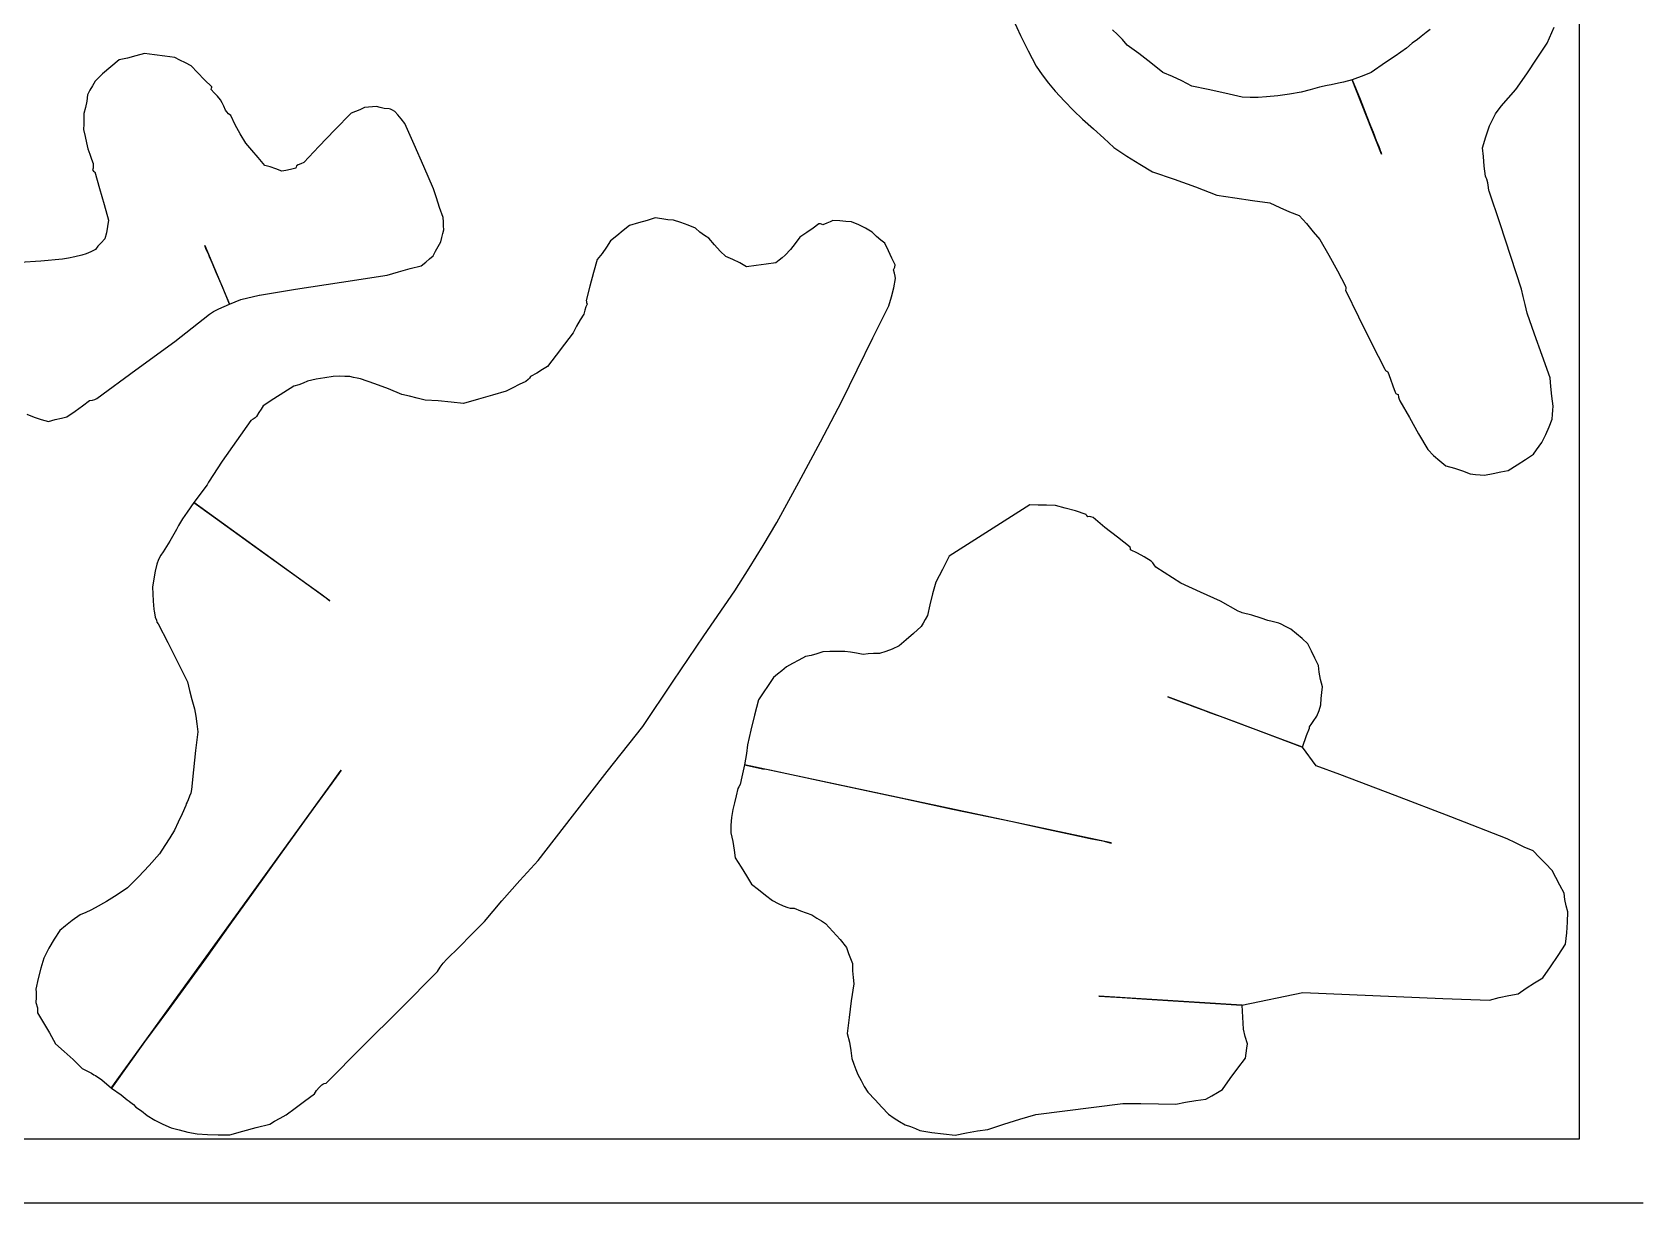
# Model space of a CAD drawing. Extents: x 0 to 192, y -79 to 48.
# Drawn here: x 70.76 to 95.93, y 0.02 to 18.35 of the extents above; entities that cross this region are included whole.
import ezdxf

# ---------------------------------------------------------------- set-up
doc = ezdxf.new("R2010")
doc.units = 0
doc.layers.add('1', color=7, linetype='CONTINUOUS')

msp = doc.modelspace()

# ---------------------------------------------------------------- linework, layer by layer
at = {"layer": '1', "color": 1, "linetype": 'CONTINUOUS'}
for p, q in [((94.9829, 1.0166), (94.9829, 47.0166)), ((86.1151, 18.5481), (86.2324, 18.2967)), ((87.7504, 18.3089), (87.6714, 18.3819)), ((92.6476, 18.3909), (92.5856, 18.343)), ((94.4768, 18.177), (94.5872, 18.4272)), ((86.2324, 18.2967), (86.3531, 18.0529)), ((87.827, 18.2307), (87.7504, 18.3089)), ((87.9011, 18.1449), (87.827, 18.2307)), ((88.0845, 18.0112), (87.9011, 18.1449)), ((92.3671, 18.1769), (92.2736, 18.0995)), ((92.4496, 18.2349), (92.3671, 18.1769)), ((92.5045, 18.2816), (92.4496, 18.2349)), ((92.5856, 18.343), (92.5045, 18.2816)), ((94.3213, 17.9379), (94.4768, 18.177)), ((72.1188, 17.9147), (71.9871, 17.8053)), ((72.2496, 17.9419), (72.1188, 17.9147)), ((72.3819, 17.9747), (72.2496, 17.9419)), ((72.516, 18.0157), (72.3819, 17.9747)), ((72.6756, 17.9944), (72.516, 18.0157)), ((72.8346, 17.9727), (72.6756, 17.9944)), ((72.9934, 17.9512), (72.8346, 17.9727)), ((73.0714, 17.9103), (72.9934, 17.9512)), ((73.1571, 17.8675), (73.0714, 17.9103)), ((86.3531, 18.0529), (86.4751, 17.8143)), ((88.2713, 17.8697), (88.0845, 18.0112)), ((92.0991, 17.9692), (91.949, 17.872)), ((92.2736, 18.0995), (92.0991, 17.9692)), ((94.1589, 17.6947), (94.3213, 17.9379)), ((71.8606, 17.694), (71.7427, 17.581)), ((71.9871, 17.8053), (71.8606, 17.694)), ((73.2483, 17.8226), (73.1571, 17.8675)), ((73.3491, 17.7135), (73.2483, 17.8226)), ((73.4577, 17.6022), (73.3491, 17.7135)), ((86.4751, 17.8143), (86.5723, 17.6774)), ((86.5723, 17.6774), (86.6716, 17.548)), ((88.4628, 17.7183), (88.2713, 17.8697)), ((88.6097, 17.6556), (88.4628, 17.7183)), ((88.7588, 17.5838), (88.6097, 17.6556)), ((91.6055, 17.6705), (91.4272, 17.602)), ((91.7219, 17.7162), (91.6055, 17.6705)), ((91.949, 17.872), (91.7219, 17.7162)), ((91.7219, 17.7162), (91.7219, 17.7162)), ((93.9858, 17.4475), (94.1589, 17.6947)), ((71.6631, 17.4372), (71.6238, 17.3653)), ((71.703, 17.5091), (71.6631, 17.4372)), ((71.7427, 17.581), (71.703, 17.5091)), ((73.572, 17.4901), (73.4577, 17.6022)), ((73.5618, 17.4512), (73.5669, 17.4704)), ((73.6096, 17.3975), (73.5618, 17.4512)), ((73.5669, 17.4704), (73.5704, 17.4841)), ((73.5704, 17.4841), (73.572, 17.4901)), ((73.6574, 17.3441), (73.6096, 17.3975)), ((86.6716, 17.548), (86.7735, 17.4237)), ((86.7735, 17.4237), (86.921, 17.2673)), ((88.914, 17.5039), (88.7588, 17.5838)), ((89.1704, 17.4487), (88.914, 17.5039)), ((89.4319, 17.3917), (89.1704, 17.4487)), ((89.7009, 17.3317), (89.4319, 17.3917)), ((90.4422, 17.3755), (90.2628, 17.3521)), ((90.6245, 17.4067), (90.4422, 17.3755)), ((90.7664, 17.4441), (90.6245, 17.4067)), ((90.9113, 17.4888), (90.7664, 17.4441)), ((91.0362, 17.5117), (90.9113, 17.4888)), ((91.0958, 17.5254), (91.0362, 17.5117)), ((91.209, 17.5481), (91.0958, 17.5254)), ((91.2916, 17.5627), (91.209, 17.5481)), ((91.4272, 17.602), (91.2916, 17.5627)), ((91.4272, 17.602), (91.5485, 17.2996)), ((91.8864, 16.4382), (91.4272, 17.602)), ((91.4272, 17.602), (91.4272, 17.602)), ((91.4272, 17.602), (91.4272, 17.602)), ((91.4272, 17.602), (91.4272, 17.602)), ((91.4272, 17.602), (91.4272, 17.602)), ((93.8733, 17.3198), (93.9858, 17.4475)), ((71.5919, 17.1679), (71.5667, 17.0718)), ((71.6118, 17.2654), (71.5919, 17.1679)), ((71.6238, 17.3653), (71.6118, 17.2654)), ((73.7049, 17.2902), (73.6574, 17.3441)), ((73.7329, 17.2413), (73.7049, 17.2902)), ((73.7597, 17.1869), (73.7329, 17.2413)), ((73.785, 17.1245), (73.7597, 17.1869)), ((73.8047, 17.0989), (73.785, 17.1245)), ((75.8876, 17.1321), (75.8182, 17.1031)), ((75.9591, 17.1688), (75.8876, 17.1321)), ((76.0217, 17.1729), (75.9591, 17.1688)), ((76.0849, 17.177), (76.0217, 17.1729)), ((76.1474, 17.181), (76.0849, 17.177)), ((76.2055, 17.1657), (76.1474, 17.181)), ((76.2706, 17.1547), (76.2055, 17.1657)), ((76.345, 17.1496), (76.2706, 17.1547)), ((76.3704, 17.1426), (76.345, 17.1496)), ((76.4014, 17.1282), (76.3704, 17.1426)), ((76.4367, 17.1046), (76.4014, 17.1282)), ((86.921, 17.2673), (87.0636, 17.1212)), ((87.0636, 17.1212), (87.2027, 16.9835)), ((89.8269, 17.3267), (89.7009, 17.3317)), ((89.9547, 17.3268), (89.8269, 17.3267)), ((90.0856, 17.3345), (89.9547, 17.3268)), ((90.2628, 17.3521), (90.0856, 17.3345)), ((91.5485, 17.2996), (91.6532, 17.0262)), ((93.672, 17.0699), (93.7586, 17.1868)), ((93.7586, 17.1868), (93.8733, 17.3198)), ((71.5647, 16.9073), (71.5639, 16.8255)), ((71.5659, 16.9895), (71.5647, 16.9073)), ((71.5667, 17.0718), (71.5659, 16.9895)), ((73.8324, 17.071), (73.8047, 17.0989)), ((73.8659, 17.0418), (73.8324, 17.071)), ((73.9375, 16.899), (73.8659, 17.0418)), ((74.0166, 16.7545), (73.9375, 16.899)), ((75.7502, 17.0798), (75.4959, 16.8174)), ((75.8182, 17.1031), (75.7502, 17.0798)), ((76.4838, 17.051), (76.4367, 17.1046)), ((76.5359, 16.9901), (76.4838, 17.051)), ((76.5935, 16.9192), (76.5359, 16.9901)), ((76.7387, 16.5864), (76.5935, 16.9192)), ((87.2027, 16.9835), (87.3736, 16.833)), ((91.6532, 17.0262), (91.7123, 16.8801)), ((91.7123, 16.8801), (91.7548, 16.7795)), ((93.5194, 16.7091), (93.5774, 16.8785)), ((93.5774, 16.8785), (93.672, 17.0699)), ((71.5639, 16.8255), (71.5903, 16.7152)), ((71.5903, 16.7152), (71.6106, 16.613)), ((74.1017, 16.6085), (74.0166, 16.7545)), ((75.4959, 16.8174), (75.2484, 16.5594)), ((87.3736, 16.833), (87.537, 16.6854)), ((87.537, 16.6854), (87.6946, 16.5404)), ((91.7548, 16.7795), (91.8024, 16.6511)), ((91.8024, 16.6511), (91.8412, 16.5573)), ((93.4683, 16.5364), (93.5194, 16.7091)), ((71.6106, 16.613), (71.6272, 16.5202)), ((71.6272, 16.5202), (71.6605, 16.4353)), ((71.6605, 16.4353), (71.6881, 16.36)), ((74.1972, 16.501), (74.1017, 16.6085)), ((74.2966, 16.3861), (74.1972, 16.501)), ((74.4014, 16.2616), (74.2966, 16.3861)), ((75.2484, 16.5594), (75.0106, 16.307)), ((76.8893, 16.2439), (76.7387, 16.5864)), ((87.6946, 16.5404), (87.8987, 16.4052)), ((87.8987, 16.4052), (88.1003, 16.2789)), ((91.8412, 16.5573), (91.858, 16.517)), ((91.858, 16.517), (91.8645, 16.4946)), ((91.8645, 16.4946), (91.8745, 16.4717)), ((91.8745, 16.4717), (91.8864, 16.4382)), ((91.8864, 16.4382), (91.8864, 16.4382)), ((91.8864, 16.4382), (91.8864, 16.4382)), ((91.8864, 16.4382), (91.8864, 16.4382)), ((91.8864, 16.4382), (91.8864, 16.4382)), ((91.8864, 16.4382), (91.8864, 16.4382)), ((91.8864, 16.4382), (91.8864, 16.4382)), ((91.8864, 16.4382), (91.8864, 16.4382)), ((91.8864, 16.4382), (91.8864, 16.4382)), ((91.8864, 16.4382), (91.8864, 16.4382)), ((91.8864, 16.4382), (91.8864, 16.4382)), ((91.8864, 16.4382), (91.8864, 16.4382)), ((93.4796, 16.3981), (93.4683, 16.5364)), ((93.4936, 16.2501), (93.4796, 16.3981)), ((71.6881, 16.36), (71.7113, 16.292)), ((71.7116, 16.2156), (71.7051, 16.1907)), ((71.7051, 16.1907), (71.7208, 16.1716)), ((71.7113, 16.292), (71.7143, 16.2497)), ((71.7143, 16.2497), (71.7116, 16.2156)), ((71.7208, 16.1716), (71.7325, 16.1625)), ((71.7325, 16.1625), (71.7385, 16.1608)), ((71.7385, 16.1608), (71.814, 15.9003)), ((74.4842, 16.2397), (74.4014, 16.2616)), ((74.5735, 16.21), (74.4842, 16.2397)), ((74.6659, 16.1715), (74.5735, 16.21)), ((74.7304, 16.181), (74.6659, 16.1715)), ((74.8027, 16.1973), (74.7304, 16.181)), ((74.8842, 16.2166), (74.8027, 16.1973)), ((74.8858, 16.2223), (74.8842, 16.2166)), ((74.8893, 16.2359), (74.8858, 16.2223)), ((74.8943, 16.2551), (74.8893, 16.2359)), ((74.9246, 16.268), (74.8943, 16.2551)), ((74.9638, 16.284), (74.9246, 16.268)), ((75.0106, 16.307), (74.9638, 16.284)), ((77.0438, 15.894), (76.8893, 16.2439)), ((88.1003, 16.2789), (88.2965, 16.1619)), ((88.2965, 16.1619), (88.6366, 16.0471)), ((93.5129, 16.0936), (93.4936, 16.2501)), ((71.814, 15.9003), (71.8854, 15.6485)), ((77.089, 15.7523), (77.0438, 15.894)), ((88.6366, 16.0471), (88.9735, 15.9252)), ((88.9735, 15.9252), (89.3086, 15.7977)), ((93.5246, 16.0679), (93.5129, 16.0936)), ((93.5343, 16.0442), (93.5246, 16.0679)), ((93.55, 15.9908), (93.5343, 16.0442)), ((93.5608, 15.9173), (93.55, 15.9908)), ((93.5634, 15.8673), (93.5608, 15.9173)), ((93.572, 15.8576), (93.5634, 15.8673)), ((71.8854, 15.6485), (71.9508, 15.4048)), ((77.1377, 15.6014), (77.089, 15.7523)), ((89.3086, 15.7977), (89.5902, 15.7542)), ((89.5902, 15.7542), (89.8667, 15.7133)), ((89.8667, 15.7133), (90.1357, 15.6745)), ((90.1357, 15.6745), (90.2926, 15.6001)), ((93.74, 15.3462), (93.572, 15.8576)), ((71.9508, 15.4048), (71.9391, 15.3048)), ((77.1924, 15.443), (77.1377, 15.6014)), ((77.1965, 15.38), (77.1924, 15.443)), ((77.2006, 15.3169), (77.1965, 15.38)), ((80.2535, 15.3622), (80.1083, 15.3194)), ((80.3888, 15.401), (80.2535, 15.3622)), ((80.5145, 15.4393), (80.3888, 15.401)), ((80.6149, 15.4225), (80.5145, 15.4393)), ((80.7088, 15.4107), (80.6149, 15.4225)), ((80.7971, 15.4015), (80.7088, 15.4107)), ((80.9159, 15.366), (80.7971, 15.4015)), ((81.0305, 15.3236), (80.9159, 15.366)), ((83.1979, 15.3563), (83.1358, 15.3319)), ((83.2514, 15.3769), (83.1979, 15.3563)), ((83.2942, 15.3966), (83.2514, 15.3769)), ((83.4022, 15.3914), (83.2942, 15.3966)), ((83.499, 15.3842), (83.4022, 15.3914)), ((83.5877, 15.3754), (83.499, 15.3842)), ((83.6993, 15.3282), (83.5877, 15.3754)), ((90.2926, 15.6001), (90.4449, 15.5355)), ((90.4449, 15.5355), (90.5935, 15.4788)), ((90.5935, 15.4788), (90.7088, 15.3498)), ((71.894, 15.111), (71.8365, 15.0494)), ((71.9195, 15.2072), (71.894, 15.111)), ((71.9391, 15.3048), (71.9195, 15.2072)), ((77.1539, 15.0619), (77.1725, 15.1329)), ((77.1725, 15.1329), (77.1894, 15.1962)), ((77.1894, 15.1962), (77.2046, 15.254)), ((77.2046, 15.254), (77.2006, 15.3169)), ((79.913, 15.1606), (79.8154, 15.0808)), ((80.0106, 15.2401), (79.913, 15.1606)), ((80.1083, 15.3194), (80.0106, 15.2401)), ((81.1425, 15.2767), (81.0305, 15.3236)), ((81.2142, 15.2145), (81.1425, 15.2767)), ((81.2829, 15.1634), (81.2142, 15.2145)), ((81.3502, 15.1207), (81.2829, 15.1634)), ((81.4413, 15.0159), (81.3502, 15.1207)), ((82.7754, 15.1363), (82.7066, 15.0386)), ((82.8851, 15.2081), (82.7754, 15.1363)), ((82.9843, 15.2799), (82.8851, 15.2081)), ((83.0745, 15.3477), (82.9843, 15.2799)), ((83.0989, 15.3486), (83.0745, 15.3477)), ((83.1184, 15.3428), (83.0989, 15.3486)), ((83.1358, 15.3319), (83.1184, 15.3428)), ((83.8079, 15.2761), (83.6993, 15.3282)), ((83.9118, 15.217), (83.8079, 15.2761)), ((83.98, 15.1501), (83.9118, 15.217)), ((84.0448, 15.0923), (83.98, 15.1501)), ((90.7088, 15.3498), (90.8161, 15.2236)), ((90.8161, 15.2236), (90.9181, 15.0996)), ((93.9076, 14.8348), (93.74, 15.3462)), ((71.5381, 14.8544), (71.4279, 14.8278)), ((71.6057, 14.8777), (71.5381, 14.8544)), ((71.6753, 14.9071), (71.6057, 14.8777)), ((71.747, 14.9435), (71.6753, 14.9071)), ((71.787, 14.9948), (71.747, 14.9435)), ((71.8365, 15.0494), (71.787, 14.9948)), ((73.481, 14.9439), (73.4626, 15.007)), ((73.4626, 15.007), (73.4626, 15.007)), ((73.4626, 15.007), (73.4626, 15.007)), ((73.4626, 15.007), (73.4626, 15.007)), ((73.4626, 15.007), (73.4626, 15.007)), ((73.4626, 15.007), (73.4626, 15.007)), ((73.4626, 15.007), (73.8498, 14.0908)), ((73.5176, 14.8763), (73.481, 14.9439)), ((73.5345, 14.8285), (73.5176, 14.8763)), ((77.0351, 14.8457), (77.0748, 14.9181)), ((77.0748, 14.9181), (77.1143, 14.9898)), ((77.1143, 14.9898), (77.1539, 15.0619)), ((79.6823, 14.8825), (79.6059, 14.7893)), ((79.7514, 14.98), (79.6823, 14.8825)), ((79.8154, 15.0808), (79.7514, 14.98)), ((81.5293, 14.9198), (81.4413, 15.0159)), ((81.6167, 14.8343), (81.5293, 14.9198)), ((82.5497, 14.855), (82.5008, 14.8151)), ((82.6304, 14.9453), (82.5497, 14.855)), ((82.7066, 15.0386), (82.6304, 14.9453)), ((84.1089, 15.0445), (84.0448, 15.0923)), ((84.1653, 14.9213), (84.1089, 15.0445)), ((84.219, 14.8096), (84.1653, 14.9213)), ((90.9181, 15.0996), (91.0593, 14.8539)), ((91.0593, 14.8539), (91.1942, 14.6109)), ((70.8958, 14.7622), (70.5667, 14.7402)), ((71.2329, 14.7909), (70.8958, 14.7622)), ((71.326, 14.8075), (71.2329, 14.7909)), ((71.4279, 14.8278), (71.326, 14.8075)), ((73.5824, 14.7243), (73.5345, 14.8285)), ((73.6387, 14.5863), (73.5824, 14.7243)), ((76.4957, 14.597), (76.6737, 14.6466)), ((76.6737, 14.6466), (76.8496, 14.6885)), ((76.8496, 14.6885), (76.9204, 14.7468)), ((76.9204, 14.7468), (76.9811, 14.7985)), ((76.9811, 14.7985), (77.0351, 14.8457)), ((79.6059, 14.7893), (79.5467, 14.5841)), ((81.7279, 14.7867), (81.6167, 14.8343)), ((81.8366, 14.735), (81.7279, 14.7867)), ((81.9406, 14.6755), (81.8366, 14.735)), ((82.0945, 14.6957), (81.9406, 14.6755)), ((82.2488, 14.7158), (82.0945, 14.6957)), ((82.4031, 14.7357), (82.2488, 14.7158)), ((82.4519, 14.7755), (82.4031, 14.7357)), ((82.5008, 14.8151), (82.4519, 14.7755)), ((84.2711, 14.7056), (84.219, 14.8096)), ((84.2453, 14.6275), (84.2561, 14.6445)), ((84.2576, 14.5729), (84.2453, 14.6275)), ((84.2561, 14.6445), (84.2649, 14.6696)), ((84.2649, 14.6696), (84.2711, 14.7056)), ((91.1942, 14.6109), (91.3222, 14.3702)), ((94.0751, 14.3235), (93.9076, 14.8348)), ((73.74, 14.3583), (73.6387, 14.5863)), ((73.8498, 14.0908), (73.74, 14.3583)), ((74.8788, 14.3232), (75.6024, 14.4351)), ((75.6024, 14.4351), (76.3161, 14.5413)), ((76.3161, 14.5413), (76.4957, 14.597)), ((79.488, 14.3691), (79.4329, 14.1442)), ((79.5467, 14.5841), (79.488, 14.3691)), ((84.2468, 14.3436), (84.2762, 14.4904)), ((84.2683, 14.5261), (84.2576, 14.5729)), ((84.2762, 14.4904), (84.2683, 14.5261)), ((91.3222, 14.3702), (91.3282, 14.3467)), ((73.8498, 14.0908), (74.0264, 14.16)), ((74.0264, 14.16), (74.3106, 14.2299)), ((74.3106, 14.2299), (74.3168, 14.2278)), ((74.3168, 14.2278), (74.8788, 14.3232)), ((79.4329, 14.1442), (79.4349, 14.1362)), ((79.4349, 14.1362), (79.4386, 14.1167)), ((79.4386, 14.1167), (79.4454, 14.0891)), ((84.1698, 14.0624), (84.2106, 14.2014)), ((84.2106, 14.2014), (84.2468, 14.3436)), ((91.3266, 14.3261), (91.3194, 14.3075)), ((91.3194, 14.3075), (91.5228, 13.8893)), ((91.3282, 14.3467), (91.3266, 14.3261)), ((94.1008, 14.207), (94.0751, 14.3235)), ((94.1322, 14.0822), (94.1008, 14.207)), ((72.9937, 13.5023), (73.5345, 13.9303)), ((73.5345, 13.9303), (73.5992, 13.9725)), ((73.5992, 13.9725), (73.6813, 14.0134)), ((73.6813, 14.0134), (73.8498, 14.0908)), ((73.8498, 14.0908), (73.8498, 14.0908)), ((73.8498, 14.0908), (73.8498, 14.0908)), ((79.3934, 13.9337), (79.3368, 13.8443)), ((79.4087, 13.9947), (79.3934, 13.9337)), ((79.4258, 14.0474), (79.4087, 13.9947)), ((79.4454, 14.0891), (79.4258, 14.0474)), ((83.9213, 13.5598), (84.1698, 14.0624)), ((91.5228, 13.8893), (91.7279, 13.4766)), ((94.1664, 13.948), (94.1322, 14.0822)), ((94.2823, 13.6201), (94.1664, 13.948)), ((79.2288, 13.637), (79.0946, 13.463)), ((79.2811, 13.7454), (79.2288, 13.637)), ((79.3368, 13.8443), (79.2811, 13.7454)), ((94.4027, 13.2826), (94.2823, 13.6201)), ((72.3827, 13.0605), (72.9937, 13.5023)), ((79.0946, 13.463), (78.9604, 13.2886)), ((83.6761, 13.0618), (83.9213, 13.5598)), ((91.7279, 13.4766), (91.9356, 13.0711)), ((78.8262, 13.1141), (78.7466, 13.0632)), ((78.9604, 13.2886), (78.8262, 13.1141)), ((94.5275, 12.9371), (94.4027, 13.2826)), ((71.7696, 12.6101), (72.3827, 13.0605)), ((75.0032, 12.8518), (74.932, 12.826)), ((75.0687, 12.8809), (75.0032, 12.8518)), ((75.2061, 12.9118), (75.0687, 12.8809)), ((75.3406, 12.9371), (75.2061, 12.9118)), ((75.4704, 12.9564), (75.3406, 12.9371)), ((75.5666, 12.9588), (75.4704, 12.9564)), ((75.6534, 12.958), (75.5666, 12.9588)), ((75.7302, 12.9567), (75.6534, 12.958)), ((75.7912, 12.9413), (75.7302, 12.9567)), ((75.8472, 12.9292), (75.7912, 12.9413)), ((75.8964, 12.9216), (75.8472, 12.9292)), ((76.1221, 12.8421), (75.8964, 12.9216)), ((76.3367, 12.7604), (76.1221, 12.8421)), ((78.4887, 12.8801), (78.3852, 12.828)), ((78.5219, 12.9063), (78.4887, 12.8801)), ((78.5451, 12.9316), (78.5219, 12.9063)), ((78.559, 12.9536), (78.5451, 12.9316)), ((78.6578, 13.0086), (78.559, 12.9536)), ((78.7466, 13.0632), (78.6578, 13.0086)), ((83.4348, 12.5706), (83.6761, 13.0618)), ((91.9356, 13.0711), (91.9494, 13.0509)), ((91.9494, 13.0509), (91.966, 13.0384)), ((91.966, 13.0384), (91.9845, 13.0314)), ((91.9845, 13.0314), (92.0256, 12.9153)), ((92.0256, 12.9153), (92.0641, 12.8092)), ((94.5382, 12.7983), (94.5275, 12.9371)), ((71.6581, 12.578), (71.7018, 12.5869)), ((71.7018, 12.5869), (71.7394, 12.5977)), ((71.7394, 12.5977), (71.7696, 12.6101)), ((74.5393, 12.604), (74.3756, 12.4952)), ((74.6991, 12.7078), (74.5393, 12.604)), ((74.8552, 12.8045), (74.6991, 12.7078)), ((74.932, 12.826), (74.8552, 12.8045)), ((76.5433, 12.6764), (76.3367, 12.7604)), ((76.6652, 12.6461), (76.5433, 12.6764)), ((76.7876, 12.6158), (76.6652, 12.6461)), ((76.9096, 12.5851), (76.7876, 12.6158)), ((77.7437, 12.5984), (77.5131, 12.5325)), ((77.9662, 12.6623), (77.7437, 12.5984)), ((78.1774, 12.7237), (77.9662, 12.6623)), ((78.2815, 12.776), (78.1774, 12.7237)), ((78.3852, 12.828), (78.2815, 12.776)), ((92.0641, 12.8092), (92.097, 12.7116)), ((92.097, 12.7116), (92.1108, 12.6912)), ((92.1108, 12.6912), (92.1274, 12.6788)), ((92.1274, 12.6788), (92.1457, 12.6718)), ((92.1457, 12.6718), (92.1523, 12.6328)), ((92.1523, 12.6328), (92.1619, 12.6017)), ((92.1619, 12.6017), (92.1734, 12.5757)), ((94.5517, 12.6502), (94.5382, 12.7983)), ((94.5713, 12.4936), (94.5517, 12.6502)), ((70.6746, 12.3635), (70.7868, 12.3195)), ((71.3019, 12.3219), (71.4287, 12.4119)), ((71.4287, 12.4119), (71.5483, 12.4976)), ((71.5483, 12.4976), (71.6581, 12.578)), ((74.3086, 12.3898), (74.2689, 12.327)), ((74.3437, 12.445), (74.3086, 12.3898)), ((74.3756, 12.4952), (74.3437, 12.445)), ((77.1145, 12.5733), (76.9096, 12.5851)), ((77.316, 12.5561), (77.1145, 12.5733)), ((77.5131, 12.5325), (77.316, 12.5561)), ((83.1011, 11.9332), (83.4348, 12.5706)), ((92.1734, 12.5757), (92.3224, 12.3124)), ((94.5565, 12.2866), (94.5643, 12.3625)), ((94.5643, 12.3625), (94.5688, 12.4309)), ((94.5688, 12.4309), (94.5713, 12.4936)), ((70.7868, 12.3195), (70.9008, 12.2835)), ((70.9008, 12.2835), (71.016, 12.2531)), ((71.016, 12.2531), (71.1203, 12.281)), ((71.1203, 12.281), (71.215, 12.3032)), ((71.215, 12.3032), (71.3019, 12.3219)), ((74.1821, 12.2646), (73.9593, 11.9507)), ((74.2204, 12.2876), (74.1821, 12.2646)), ((74.2503, 12.3084), (74.2204, 12.2876)), ((74.2689, 12.327), (74.2503, 12.3084)), ((92.3224, 12.3124), (92.4665, 12.059)), ((94.4584, 12.0466), (94.5117, 12.1691)), ((94.5117, 12.1691), (94.5565, 12.2866)), ((73.9593, 11.9507), (73.7323, 11.6302)), ((82.762, 11.2993), (83.1011, 11.9332)), ((92.4665, 12.059), (92.6076, 11.8138)), ((94.309, 11.805), (94.354, 11.8668)), ((94.354, 11.8668), (94.3961, 11.9211)), ((94.3961, 11.9211), (94.4584, 12.0466)), ((73.7323, 11.6302), (73.5209, 11.3032)), ((92.6076, 11.8138), (92.7003, 11.7209)), ((92.7003, 11.7209), (92.7959, 11.6355)), ((92.7959, 11.6355), (92.893, 11.5559)), ((94.0079, 11.5729), (94.1396, 11.6568)), ((94.1396, 11.6568), (94.2622, 11.7378)), ((94.2622, 11.7378), (94.309, 11.805)), ((92.893, 11.5559), (93.0283, 11.519)), ((93.0283, 11.519), (93.1552, 11.4777)), ((93.1552, 11.4777), (93.2725, 11.4329)), ((93.2725, 11.4329), (93.3539, 11.4229)), ((93.3539, 11.4229), (93.43, 11.4154)), ((93.43, 11.4154), (93.4985, 11.4106)), ((93.4985, 11.4106), (93.6309, 11.439)), ((93.6309, 11.439), (93.7525, 11.4631)), ((93.7525, 11.4631), (93.867, 11.4834)), ((93.867, 11.4834), (94.0079, 11.5729)), ((73.4054, 11.1345), (73.2896, 10.984)), ((73.4788, 11.2358), (73.4054, 11.1345)), ((73.4975, 11.2602), (73.4788, 11.2358)), ((73.5209, 11.3032), (73.4975, 11.2602)), ((82.4167, 10.6696), (82.762, 11.2993)), ((73.1853, 10.8309), (73.112, 10.7296)), ((73.2896, 10.984), (73.1853, 10.8309)), ((73.2896, 10.984), (73.5645, 10.7848)), ((75.4209, 9.4424), (73.2896, 10.984)), ((73.2896, 10.984), (73.2896, 10.984)), ((73.2896, 10.984), (73.2896, 10.984)), ((73.2896, 10.984), (73.2896, 10.984)), ((73.2896, 10.984), (73.2896, 10.984)), ((73.2896, 10.984), (73.2896, 10.984)), ((86.3799, 10.9452), (85.1171, 10.1416)), ((86.5065, 10.9414), (86.3799, 10.9452)), ((86.6416, 10.9386), (86.5065, 10.9414)), ((86.7821, 10.9361), (86.6416, 10.9386)), ((86.9342, 10.8955), (86.7821, 10.9361)), ((87.0946, 10.8499), (86.9342, 10.8955)), ((87.262, 10.7966), (87.0946, 10.8499)), ((73.0508, 10.623), (73.0159, 10.5603)), ((73.112, 10.7296), (73.0508, 10.623)), ((73.5645, 10.7848), (74.2467, 10.2919)), ((82.2045, 10.3091), (82.4167, 10.6696)), ((87.2628, 10.7908), (87.262, 10.7966)), ((87.2703, 10.7776), (87.2628, 10.7908)), ((87.2868, 10.7597), (87.2703, 10.7776)), ((87.3062, 10.7622), (87.2868, 10.7597)), ((87.333, 10.7599), (87.3062, 10.7622)), ((87.3687, 10.7503), (87.333, 10.7599)), ((87.5551, 10.5932), (87.3687, 10.7503)), ((87.7497, 10.4375), (87.5551, 10.5932)), ((72.9146, 10.3797), (72.808, 10.2116)), ((73.0159, 10.5603), (72.9146, 10.3797)), ((87.9498, 10.2822), (87.7497, 10.4375)), ((72.7384, 10.0906), (72.7077, 10.0161)), ((72.7726, 10.156), (72.7384, 10.0906)), ((72.808, 10.2116), (72.7726, 10.156)), ((74.2467, 10.2919), (74.7446, 9.934)), ((81.9851, 9.953), (82.2045, 10.3091)), ((85.1171, 10.1416), (85.0091, 9.9331)), ((87.9505, 10.2765), (87.9498, 10.2822)), ((87.9523, 10.2627), (87.9505, 10.2765)), ((87.955, 10.2427), (87.9523, 10.2627)), ((88.0621, 10.1903), (87.955, 10.2427)), ((88.1705, 10.1297), (88.0621, 10.1903)), ((88.2789, 10.0632), (88.1705, 10.1297)), ((72.6844, 9.9055), (72.6623, 9.7857)), ((72.7077, 10.0161), (72.6844, 9.9055)), ((74.7446, 9.934), (75.2794, 9.5502)), ((81.7609, 9.5999), (81.9851, 9.953)), ((85.0091, 9.9331), (84.9083, 9.7334)), ((88.3022, 10.0402), (88.2789, 10.0632)), ((88.326, 10.0088), (88.3022, 10.0402)), ((88.351, 9.9723), (88.326, 10.0088)), ((88.4822, 9.8883), (88.351, 9.9723)), ((88.6132, 9.8047), (88.4822, 9.8883)), ((72.6623, 9.7857), (72.6439, 9.6555)), ((72.6439, 9.6555), (72.6482, 9.551)), ((81.2736, 8.8948), (81.7609, 9.5999)), ((84.9083, 9.7334), (84.8569, 9.5525)), ((88.7443, 9.7216), (88.6132, 9.8047)), ((89.0498, 9.5793), (88.7443, 9.7216)), ((89.3627, 9.4388), (89.0498, 9.5793)), ((72.6482, 9.551), (72.6534, 9.4369)), ((72.6534, 9.4369), (72.6624, 9.3133)), ((75.2794, 9.5502), (75.3382, 9.508)), ((75.3382, 9.508), (75.4209, 9.4424)), ((75.4209, 9.4424), (75.4209, 9.4424)), ((75.4209, 9.4424), (75.4209, 9.4424)), ((75.4209, 9.4424), (75.4209, 9.4424)), ((75.4209, 9.4424), (75.4209, 9.4424)), ((75.4209, 9.4424), (75.4209, 9.4424)), ((75.4209, 9.4424), (75.4209, 9.4424)), ((75.4209, 9.4424), (75.4209, 9.4424)), ((84.8127, 9.3802), (84.7737, 9.2148)), ((84.8569, 9.5525), (84.8127, 9.3802)), ((89.643, 9.2825), (89.3627, 9.4388)), ((72.6624, 9.3133), (72.6702, 9.2806)), ((72.6702, 9.2806), (72.6728, 9.2534)), ((72.6728, 9.2534), (72.684, 9.1861)), ((72.684, 9.1861), (72.7022, 9.1399)), ((72.7022, 9.1399), (72.7118, 9.1111)), ((72.7118, 9.1111), (72.7285, 9.0829)), ((72.7285, 9.0829), (72.8806, 8.7906)), ((84.7086, 9.0915), (84.6756, 9.0413)), ((84.7416, 9.1501), (84.7086, 9.0915)), ((84.7737, 9.2148), (84.7416, 9.1501)), ((89.6649, 9.2692), (89.643, 9.2825)), ((89.6819, 9.2632), (89.6649, 9.2692)), ((89.7031, 9.2555), (89.6819, 9.2632)), ((89.8522, 9.2201), (89.7031, 9.2555)), ((89.9993, 9.1728), (89.8522, 9.2201)), ((90.1044, 9.137), (89.9993, 9.1728)), ((90.1722, 9.1206), (90.1044, 9.137)), ((90.2363, 9.1033), (90.1722, 9.1206)), ((90.2776, 9.0947), (90.2363, 9.1033)), ((90.3123, 9.0778), (90.2776, 9.0947)), ((90.3829, 9.0406), (90.3123, 9.0778)), ((80.7928, 8.1854), (81.2736, 8.8948)), ((84.4411, 8.8308), (84.3326, 8.7364)), ((84.5547, 8.9315), (84.4411, 8.8308)), ((84.6756, 9.0413), (84.5547, 8.9315)), ((90.4631, 8.9969), (90.3829, 9.0406)), ((90.5523, 8.9279), (90.4631, 8.9969)), ((90.6423, 8.8529), (90.5523, 8.9279)), ((90.7328, 8.7704), (90.6423, 8.8529)), ((72.8806, 8.7906), (73.0348, 8.4874)), ((82.8683, 8.5694), (82.7606, 8.5156)), ((82.9525, 8.5864), (82.8683, 8.5694)), ((83.0435, 8.6119), (82.9525, 8.5864)), ((83.1397, 8.6445), (83.0435, 8.6119)), ((83.2453, 8.6518), (83.1397, 8.6445)), ((83.3599, 8.6523), (83.2453, 8.6518)), ((83.4804, 8.6475), (83.3599, 8.6523)), ((83.5682, 8.6388), (83.4804, 8.6475)), ((83.6644, 8.6248), (83.5682, 8.6388)), ((83.7673, 8.6039), (83.6644, 8.6248)), ((83.8464, 8.614), (83.7673, 8.6039)), ((83.9317, 8.6192), (83.8464, 8.614)), ((84.0266, 8.6173), (83.9317, 8.6192)), ((84.1229, 8.6492), (84.0266, 8.6173)), ((84.2245, 8.6886), (84.1229, 8.6492)), ((84.3326, 8.7364), (84.2245, 8.6886)), ((90.7878, 8.6568), (90.7328, 8.7704)), ((90.8422, 8.5432), (90.7878, 8.6568)), ((73.0348, 8.4874), (73.1904, 8.1757)), ((82.4952, 8.3472), (82.428, 8.2924)), ((82.5672, 8.4107), (82.4952, 8.3472)), ((82.6609, 8.4627), (82.5672, 8.4107)), ((82.7606, 8.5156), (82.6609, 8.4627)), ((90.8967, 8.4298), (90.8422, 8.5432)), ((90.9101, 8.325), (90.8967, 8.4298)), ((90.9306, 8.2132), (90.9101, 8.325)), ((73.1904, 8.1757), (73.2212, 8.0386)), ((80.317, 7.4736), (80.7928, 8.1854)), ((82.2831, 8.1196), (82.2041, 8.0027)), ((82.3676, 8.2447), (82.2831, 8.1196)), ((82.428, 8.2924), (82.3676, 8.2447)), ((90.9598, 8.0964), (90.9306, 8.2132)), ((90.9504, 8.0088), (90.9598, 8.0964)), ((73.2212, 8.0386), (73.2573, 7.8979)), ((73.2573, 7.8979), (73.2996, 7.7531)), ((82.1314, 7.8934), (82.0684, 7.6503)), ((82.2041, 8.0027), (82.1314, 7.8934)), ((88.5376, 7.9389), (88.5384, 7.9398)), ((88.5384, 7.9398), (88.5376, 7.9389)), ((88.5381, 7.9397), (88.5376, 7.9389)), ((88.5376, 7.9389), (88.5376, 7.9389)), ((88.5376, 7.9389), (88.5376, 7.9389)), ((88.5376, 7.9389), (88.5376, 7.9389)), ((88.5376, 7.9389), (88.5376, 7.9389)), ((88.5376, 7.9389), (88.5376, 7.9389)), ((88.5376, 7.9389), (88.5376, 7.9389)), ((88.5376, 7.9389), (88.5376, 7.9389)), ((88.5376, 7.9389), (88.5376, 7.9389)), ((88.5376, 7.9389), (88.5376, 7.9389)), ((88.5376, 7.9389), (88.7873, 7.8485)), ((90.6482, 7.15), (88.5381, 7.9397)), ((88.7873, 7.8485), (88.8653, 7.8184)), ((88.8653, 7.8184), (88.9557, 7.7829)), ((90.9063, 7.7283), (90.9355, 7.8123)), ((90.9355, 7.8123), (90.9425, 7.9138)), ((90.9425, 7.9138), (90.9504, 8.0088)), ((73.2996, 7.7531), (73.3207, 7.6378)), ((73.3207, 7.6378), (73.338, 7.5162)), ((82.0684, 7.6503), (82.0117, 7.416)), ((88.9557, 7.7829), (89.0886, 7.7368)), ((89.0886, 7.7368), (89.1914, 7.6961)), ((89.1914, 7.6961), (89.3261, 7.6482)), ((89.3261, 7.6482), (89.4183, 7.6145)), ((89.4183, 7.6145), (89.6398, 7.5312)), ((90.7922, 7.5234), (90.8127, 7.5561)), ((90.8127, 7.5561), (90.8715, 7.6376)), ((90.8715, 7.6376), (90.9063, 7.7283)), ((73.3519, 7.3894), (73.3158, 7.0989)), ((73.338, 7.5162), (73.3519, 7.3894)), ((79.7607, 6.772), (80.317, 7.4736)), ((82.0117, 7.416), (81.9603, 7.1886)), ((89.6398, 7.5312), (90.0279, 7.3858)), ((90.0279, 7.3858), (90.65, 7.15)), ((90.65, 7.15), (90.7123, 7.3322)), ((90.7123, 7.3322), (90.7558, 7.4494)), ((90.7558, 7.4494), (90.7584, 7.4683)), ((90.7584, 7.4683), (90.7922, 7.5234)), ((73.3158, 7.0989), (73.2824, 6.7969)), ((81.9449, 7.0546), (81.9136, 6.8738)), ((81.9603, 7.1886), (81.9449, 7.0546)), ((90.8623, 6.8593), (90.6482, 7.15)), ((90.6482, 7.15), (90.6482, 7.15)), ((90.6482, 7.15), (90.6482, 7.15)), ((90.65, 7.15), (90.65, 7.15)), ((73.2824, 6.7969), (73.2504, 6.4866)), ((81.9136, 6.8738), (81.867, 6.6878)), ((81.9136, 6.8738), (82.3092, 6.7946)), ((87.6529, 5.6538), (81.9136, 6.8738)), ((81.9136, 6.8738), (82.2192, 6.8088)), ((82.2192, 6.8088), (81.9136, 6.8738)), ((81.9136, 6.8738), (81.9136, 6.8738)), ((81.9136, 6.8738), (81.9136, 6.8738)), ((91.2345, 6.7262), (90.8623, 6.8593)), ((72.0495, 1.8841), (75.5602, 6.7418)), ((75.4493, 6.5905), (75.1525, 6.1813)), ((75.5968, 6.7924), (75.4493, 6.5905)), ((75.5602, 6.7418), (75.4757, 6.6253)), ((75.4757, 6.6253), (75.5546, 6.7342)), ((75.5546, 6.7342), (75.5968, 6.7924)), ((75.5602, 6.7418), (75.5602, 6.7418)), ((79.2154, 6.0731), (79.7607, 6.772)), ((81.8409, 6.5656), (81.8237, 6.5289)), ((81.867, 6.6878), (81.8409, 6.5656)), ((81.8409, 6.5656), (81.8409, 6.5656)), ((82.3092, 6.7946), (83.1331, 6.6177)), ((83.1331, 6.6177), (83.8174, 6.4733)), ((92.1005, 6.3954), (91.2345, 6.7262)), ((73.2027, 6.3284), (73.1855, 6.2916)), ((73.2229, 6.3864), (73.2027, 6.3284)), ((73.2415, 6.4317), (73.2229, 6.3864)), ((73.2504, 6.4866), (73.2415, 6.4317)), ((81.7813, 6.389), (81.7551, 6.2793)), ((81.8065, 6.5068), (81.7813, 6.389)), ((81.8237, 6.5289), (81.8065, 6.5068)), ((83.8174, 6.4733), (84.3806, 6.3523)), ((84.3806, 6.3523), (85.1672, 6.18)), ((92.9722, 6.0585), (92.1005, 6.3954)), ((73.1044, 6.108), (73.0463, 5.9796)), ((73.1621, 6.2359), (73.1044, 6.108)), ((73.1693, 6.2668), (73.1621, 6.2359)), ((73.1855, 6.2916), (73.1693, 6.2668)), ((75.1525, 6.1813), (74.639, 5.4727)), ((78.6787, 5.376), (79.2154, 6.0731)), ((81.7098, 6.0527), (81.6994, 5.9306)), ((81.7285, 6.1756), (81.7098, 6.0527)), ((81.7551, 6.2793), (81.7285, 6.1756)), ((85.1672, 6.18), (86.1075, 5.9891)), ((93.8532, 5.7155), (92.9722, 6.0585)), ((72.9887, 5.8511), (72.9138, 5.7331)), ((73.0463, 5.9796), (72.9887, 5.8511)), ((81.6994, 5.9306), (81.6948, 5.8099)), ((81.6948, 5.8099), (81.7261, 5.6733)), ((86.1075, 5.9891), (86.5963, 5.8773)), ((86.5963, 5.8773), (87.0384, 5.7842)), ((72.8361, 5.6107), (72.7536, 5.4807)), ((72.9138, 5.7331), (72.8361, 5.6107)), ((81.7261, 5.6733), (81.749, 5.5416)), ((81.749, 5.5416), (81.7651, 5.4169)), ((87.0384, 5.7842), (87.3224, 5.7237)), ((87.3224, 5.7237), (87.5225, 5.6864)), ((87.5225, 5.6864), (87.6525, 5.6495)), ((87.6525, 5.6495), (87.6529, 5.6538)), ((87.6529, 5.6538), (87.6525, 5.6495)), ((87.6525, 5.6495), (87.6529, 5.6538)), ((87.6525, 5.6495), (87.6525, 5.6495)), ((87.6529, 5.6538), (87.6527, 5.6517)), ((87.6527, 5.6517), (87.6529, 5.6538)), ((87.6529, 5.6538), (87.6529, 5.6538)), ((87.6529, 5.6538), (87.6529, 5.6538)), ((87.6529, 5.6538), (87.6529, 5.6538)), ((87.6529, 5.6538), (87.6529, 5.6538)), ((93.9821, 5.6516), (93.8532, 5.7155)), ((94.1165, 5.5883), (93.9821, 5.6516)), ((94.2588, 5.5265), (94.1165, 5.5883)), ((72.5918, 5.3006), (72.4253, 5.1236)), ((72.7536, 5.4807), (72.5918, 5.3006)), ((74.639, 5.4727), (74.2186, 4.8801)), ((78.3923, 5.0623), (78.6787, 5.376)), ((81.7651, 5.4169), (81.8574, 5.2744)), ((94.3515, 5.4314), (94.2588, 5.5265)), ((94.4508, 5.33), (94.3515, 5.4314)), ((94.5586, 5.2232), (94.4508, 5.33)), ((72.4253, 5.1236), (72.2517, 4.9507)), ((78.1129, 4.7446), (78.3923, 5.0623)), ((81.8574, 5.2744), (81.9408, 5.1386)), ((81.9408, 5.1386), (82.018, 5.0081)), ((94.6133, 5.1097), (94.5586, 5.2232)), ((94.6746, 4.991), (94.6133, 5.1097)), ((72.0884, 4.8419), (71.9202, 4.7364)), ((72.2517, 4.9507), (72.0884, 4.8419)), ((74.2186, 4.8801), (73.8519, 4.374)), ((82.018, 5.0081), (82.1292, 4.9216)), ((82.1292, 4.9216), (82.2408, 4.8353)), ((82.2408, 4.8353), (82.352, 4.7492)), ((94.7448, 4.8652), (94.6746, 4.991)), ((94.7576, 4.7667), (94.7448, 4.8652)), ((71.5981, 4.5635), (71.5097, 4.5252)), ((71.6763, 4.6011), (71.5981, 4.5635)), ((71.7449, 4.6354), (71.6763, 4.6011)), ((71.9202, 4.7364), (71.7449, 4.6354)), ((77.8382, 4.4232), (78.1129, 4.7446)), ((82.352, 4.7492), (82.438, 4.7062)), ((82.438, 4.7062), (82.5167, 4.6699)), ((82.5167, 4.6699), (82.587, 4.6387)), ((82.587, 4.6387), (82.6284, 4.6299)), ((82.6284, 4.6299), (82.6624, 4.6283)), ((82.6624, 4.6283), (82.6882, 4.6315)), ((82.6882, 4.6315), (82.788, 4.5902)), ((82.788, 4.5902), (82.8788, 4.5556)), ((82.8788, 4.5556), (82.9627, 4.526)), ((94.776, 4.6686), (94.7576, 4.7667)), ((94.8026, 4.5719), (94.776, 4.6686)), ((94.797, 4.4103), (94.8026, 4.5719)), ((71.1894, 4.2806), (71.104, 4.1458)), ((71.2779, 4.3563), (71.1894, 4.2806)), ((71.3839, 4.4375), (71.2779, 4.3563)), ((71.5097, 4.5252), (71.3839, 4.4375)), ((73.8519, 4.374), (73.4804, 3.8544)), ((77.6382, 4.2201), (77.8382, 4.4232)), ((82.9627, 4.526), (83.0433, 4.476)), ((83.0433, 4.476), (83.1157, 4.4312)), ((83.1157, 4.4312), (83.1804, 4.3933)), ((83.1804, 4.3933), (83.4072, 4.1414)), ((94.7842, 4.2423), (94.797, 4.4103)), ((71.104, 4.1458), (71.0201, 4.0028)), ((77.4414, 4.022), (77.6382, 4.2201)), ((83.4072, 4.1414), (83.51, 4.0134)), ((94.6486, 3.8892), (94.7668, 4.065)), ((94.7668, 4.065), (94.7842, 4.2423)), ((70.9396, 3.8492), (70.8925, 3.6905)), ((71.0201, 4.0028), (70.9396, 3.8492)), ((73.4804, 3.8544), (72.8936, 3.0447)), ((77.1946, 3.7704), (77.2489, 3.8303)), ((77.2489, 3.8303), (77.4414, 4.022)), ((83.51, 4.0134), (83.5415, 3.9234)), ((83.5415, 3.9234), (83.5722, 3.8411)), ((83.5722, 3.8411), (83.6022, 3.7645)), ((94.5303, 3.7138), (94.6486, 3.8892)), ((70.8525, 3.5272), (70.8176, 3.3603)), ((70.8925, 3.6905), (70.8525, 3.5272)), ((76.5185, 3.0507), (77.1042, 3.6391)), ((77.1042, 3.6391), (77.1468, 3.7063)), ((77.1468, 3.7063), (77.1946, 3.7704)), ((83.6022, 3.7645), (83.6024, 3.6503)), ((83.6024, 3.6503), (83.6102, 3.5447)), ((83.6102, 3.5447), (83.6227, 3.4458)), ((94.2816, 3.4614), (94.4124, 3.5385)), ((94.4124, 3.5385), (94.5303, 3.7138)), ((70.8176, 3.3603), (70.8209, 3.3143)), ((70.8209, 3.3143), (70.8191, 3.2758)), ((70.8191, 3.2758), (70.8209, 3.2313)), ((83.6227, 3.4458), (83.5823, 3.1796)), ((89.6975, 3.1144), (90.6549, 3.3112)), ((90.6549, 3.3112), (91.3853, 3.2802)), ((91.3853, 3.2802), (92.1163, 3.2488)), ((93.8792, 3.2632), (94.0228, 3.2875)), ((94.0228, 3.2875), (94.1516, 3.3783)), ((94.1516, 3.3783), (94.2816, 3.4614)), ((70.8209, 3.2313), (70.813, 3.1546)), ((70.813, 3.1546), (70.8393, 3.0692)), ((70.8393, 3.0692), (70.8424, 2.9908)), ((72.8936, 3.0447), (72.5152, 2.5383)), ((75.9369, 2.4693), (76.5185, 3.0507)), ((83.5823, 3.1796), (83.5491, 2.9202)), ((87.458, 3.2509), (87.4616, 3.2525)), ((87.4616, 3.2525), (87.458, 3.2509)), ((87.458, 3.2509), (87.46, 3.2525)), ((87.46, 3.2508), (87.458, 3.2509)), ((87.458, 3.2509), (87.458, 3.2509)), ((87.458, 3.2509), (87.458, 3.2509)), ((87.458, 3.2509), (87.458, 3.2509)), ((87.458, 3.2509), (87.458, 3.2509)), ((87.458, 3.2509), (87.458, 3.2509)), ((87.458, 3.2509), (87.458, 3.2509)), ((87.46, 3.2525), (87.46, 3.2508)), ((89.6975, 3.1144), (87.46, 3.2508)), ((87.46, 3.2508), (87.8263, 3.2311)), ((87.8263, 3.2311), (88.2124, 3.2081)), ((88.2124, 3.2081), (89.6975, 3.1144)), ((89.7024, 3.1128), (89.6975, 3.1144)), ((89.6975, 3.1144), (89.6975, 3.1144)), ((89.6975, 3.1144), (89.6975, 3.1144)), ((89.7221, 2.7387), (89.7024, 3.1128)), ((92.1163, 3.2488), (92.8468, 3.2177)), ((92.8468, 3.2177), (93.5733, 3.1901)), ((93.5733, 3.1901), (93.7288, 3.2302)), ((93.7288, 3.2302), (93.8792, 3.2632)), ((70.8424, 2.9908), (70.9341, 2.8379)), ((70.9341, 2.8379), (71.0279, 2.6774)), ((83.5491, 2.9202), (83.5208, 2.67)), ((71.0279, 2.6774), (71.1238, 2.5055)), ((72.5152, 2.5383), (71.999, 1.8144)), ((83.5208, 2.67), (83.5525, 2.5333)), ((83.5525, 2.5333), (83.5753, 2.4016)), ((89.7509, 2.6222), (89.7221, 2.7387)), ((89.7857, 2.5059), (89.7509, 2.6222)), ((71.1238, 2.5055), (71.2614, 2.3875)), ((71.2614, 2.3875), (71.3999, 2.2597)), ((75.3589, 1.893), (75.9369, 2.4693)), ((83.5753, 2.4016), (83.591, 2.2777)), ((83.591, 2.2777), (83.6225, 2.1868)), ((89.6336, 2.1253), (89.7545, 2.281)), ((89.7545, 2.281), (89.7639, 2.3628)), ((89.7639, 2.3628), (89.7744, 2.438)), ((89.7744, 2.438), (89.7857, 2.5059)), ((71.3999, 2.2597), (71.5414, 2.1226)), ((71.5414, 2.1226), (71.6119, 2.0851)), ((71.6119, 2.0851), (71.6852, 2.0456)), ((71.6852, 2.0456), (71.7233, 2.0233)), ((71.7233, 2.0233), (71.7517, 2.0111)), ((83.6225, 2.1868), (83.6532, 2.1047)), ((83.6532, 2.1047), (83.6834, 2.028)), ((83.6834, 2.028), (83.7351, 1.9344)), ((89.5137, 1.9631), (89.6336, 2.1253)), ((71.7517, 2.0111), (71.8508, 1.9428)), ((71.8508, 1.9428), (71.999, 1.8144)), ((71.999, 1.8144), (72.0006, 1.815)), ((71.999, 1.8144), (71.999, 1.8144)), ((71.999, 1.8144), (71.999, 1.8144)), ((71.999, 1.8144), (71.999, 1.8144)), ((71.999, 1.8144), (71.999, 1.8144)), ((71.999, 1.8144), (71.999, 1.8144)), ((71.999, 1.8144), (72.152, 1.7065)), ((72.0006, 1.815), (72.0495, 1.8841)), ((75.1803, 1.723), (75.2123, 1.7735)), ((75.2123, 1.7735), (75.2494, 1.8209)), ((75.2494, 1.8209), (75.2932, 1.8641)), ((75.2932, 1.8641), (75.3088, 1.8772)), ((75.3088, 1.8772), (75.331, 1.8865)), ((75.331, 1.8865), (75.3589, 1.893)), ((83.7351, 1.9344), (83.7872, 1.8406)), ((83.7872, 1.8406), (83.8395, 1.7471)), ((89.315, 1.743), (89.3949, 1.7936)), ((89.3949, 1.7936), (89.5137, 1.9631)), ((72.152, 1.7065), (72.2475, 1.6314)), ((72.2475, 1.6314), (72.2635, 1.6193)), ((72.2635, 1.6193), (72.2754, 1.6083)), ((72.2754, 1.6083), (72.2817, 1.6053)), ((72.2817, 1.6053), (72.3426, 1.5576)), ((72.3426, 1.5576), (72.3836, 1.5171)), ((72.3836, 1.5171), (72.4696, 1.4553)), ((74.8738, 1.5004), (75.0219, 1.6112)), ((75.0219, 1.6112), (75.1803, 1.723)), ((83.8395, 1.7471), (83.9553, 1.6272)), ((83.9553, 1.6272), (84.0638, 1.5146)), ((84.0638, 1.5146), (84.1639, 1.407)), ((86.9283, 1.4583), (87.3824, 1.5162)), ((87.3824, 1.5162), (87.8368, 1.5744)), ((87.8368, 1.5744), (88.1185, 1.5704)), ((88.1185, 1.5704), (88.394, 1.5652)), ((88.394, 1.5652), (88.6619, 1.5593)), ((88.6619, 1.5593), (88.8181, 1.5935)), ((88.8181, 1.5935), (88.9756, 1.6196)), ((88.9756, 1.6196), (89.1335, 1.6397)), ((89.1335, 1.6397), (89.2271, 1.6915)), ((89.2271, 1.6915), (89.315, 1.743)), ((72.4696, 1.4553), (72.5579, 1.3829)), ((72.5579, 1.3829), (72.6786, 1.3133)), ((72.6786, 1.3133), (72.8043, 1.2499)), ((74.4783, 1.2488), (74.5545, 1.2948)), ((74.5545, 1.2948), (74.639, 1.3424)), ((74.639, 1.3424), (74.7345, 1.3928)), ((74.7345, 1.3928), (74.8738, 1.5004)), ((84.1639, 1.407), (84.2525, 1.3437)), ((84.2525, 1.3437), (84.3398, 1.2889)), ((84.3398, 1.2889), (84.4259, 1.2396)), ((85.971, 1.2499), (86.2217, 1.3282)), ((86.2217, 1.3282), (86.4736, 1.4004)), ((86.4736, 1.4004), (86.9283, 1.4583)), ((0.9829, 1.0166), (94.9829, 1.0166)), ((72.8043, 1.2499), (72.9327, 1.1921)), ((72.9327, 1.1921), (73.06, 1.1586)), ((73.06, 1.1586), (73.1969, 1.1257)), ((73.1969, 1.1257), (73.3433, 1.0965)), ((73.3433, 1.0965), (73.5036, 1.0889)), ((73.5036, 1.0889), (73.6724, 1.0832)), ((73.6724, 1.0832), (73.852, 1.0801)), ((73.852, 1.0801), (74.055, 1.1401)), ((74.055, 1.1401), (74.2632, 1.1963)), ((74.2632, 1.1963), (74.4783, 1.2488)), ((84.4259, 1.2396), (84.5104, 1.2102)), ((84.5104, 1.2102), (84.5884, 1.1802)), ((84.5884, 1.1802), (84.6587, 1.1488)), ((84.6587, 1.1488), (84.8434, 1.1184)), ((84.8434, 1.1184), (85.0268, 1.0953)), ((85.0268, 1.0953), (85.2098, 1.0787)), ((85.2098, 1.0787), (85.3858, 1.1149)), ((85.3858, 1.1149), (85.5567, 1.143)), ((85.5567, 1.143), (85.7205, 1.1639)), ((85.7205, 1.1639), (85.971, 1.2499)), ((-0.0171, 0.0166), (95.9829, 0.0166))]:
    msp.add_line(p, q, dxfattribs=at)

doc.saveas('drawing.dxf')
